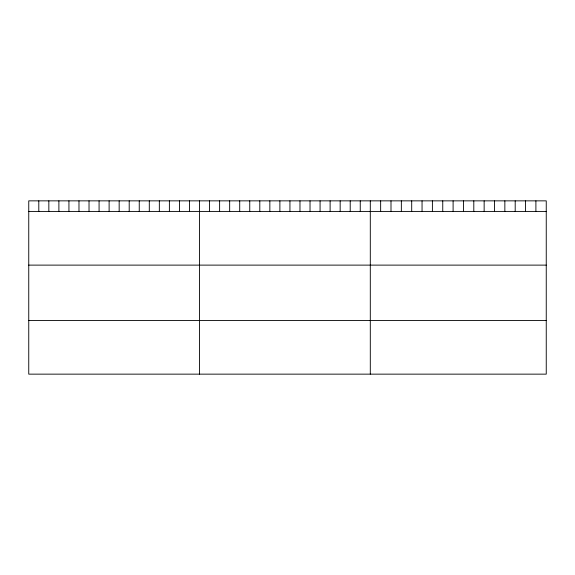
<?xml version="1.0" encoding="UTF-8"?>
<svg xmlns="http://www.w3.org/2000/svg" width="575" height="575" viewBox="0 0 575 575"><rect width="100%" height="100%" fill="white"/><g stroke="black" fill="none" stroke-linecap="round" stroke-linejoin="round"><path stroke-width="0.86" d="M546.25 211.42L546.25 374.145L28.75 374.145L28.75 200.855L546.25 200.855L546.25 211.42L28.75 211.42M28.75 265.118L546.25 265.118M28.75 320.44L546.25 320.44M535.9 200.855L535.9 211.42M525.55 200.855L525.55 211.42M515.2 200.855L515.2 211.42M504.85 200.855L504.85 211.42M494.5 200.855L494.5 211.42M484.15 200.855L484.15 211.42M473.8 200.855L473.8 211.42M463.45 200.855L463.45 211.42M453.1 200.855L453.1 211.42M442.75 200.855L442.75 211.42M432.4 200.855L432.4 211.42M422.05 200.855L422.05 211.42M411.7 200.855L411.7 211.42M401.35 200.855L401.35 211.42M391 200.855L391 211.42M380.65 200.855L380.65 211.42M370.3 200.855L370.3 374.145M360.252 200.855L360.252 211.42M350.211 200.855L350.211 211.42M340.163 200.855L340.163 211.42M330.115 200.855L330.115 211.42M320.074 200.855L320.074 211.42M310.026 200.855L310.026 211.42M299.978 200.855L299.978 211.42M289.937 200.855L289.937 211.42M279.888 200.855L279.888 211.42M269.848 200.855L269.848 211.42M259.799 200.855L259.799 211.42M249.751 200.855L249.751 211.42M239.71 200.855L239.71 211.42M229.662 200.855L229.662 211.42M219.614 200.855L219.614 211.42M209.573 200.855L209.573 211.42M199.525 200.855L199.525 374.145M189.477 200.855L189.477 211.42M179.436 200.855L179.436 211.42M169.388 200.855L169.388 211.42M159.34 200.855L159.34 211.42M149.299 200.855L149.299 211.42M139.251 200.855L139.251 211.42M129.202 200.855L129.202 211.42M119.162 200.855L119.162 211.42M109.113 200.855L109.113 211.42M99.073 200.855L99.073 211.42M89.024 200.855L89.024 211.42M78.976 200.855L78.976 211.42M68.935 200.855L68.935 211.42M58.887 200.855L58.887 211.42M48.839 200.855L48.839 211.42M38.798 200.855L38.798 211.42"/></g></svg>
